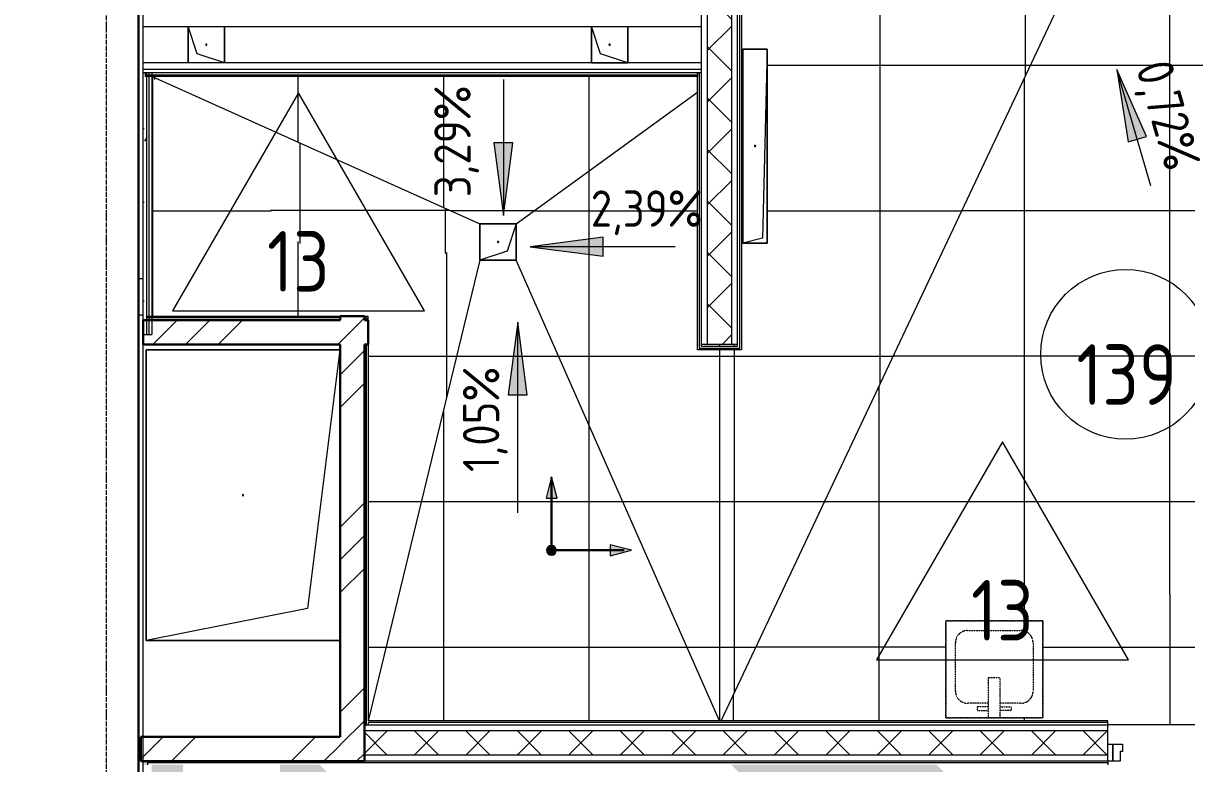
# Model space of a CAD drawing. Header units: millimetres. Extents: x -12447 to 83753, y -46415 to 46712.
# Drawn here: x 48506 to 53305, y 31416 to 34470 of the extents above; entities that cross this region are included whole.
import ezdxf

# ---------------------------------------------------------------- set-up
doc = ezdxf.new("R2010")
doc.units = ezdxf.units.MM
doc.linetypes.add('200_ШТРИХ_ш1п0_6_', pattern=[1.6, 1, -0.6])
doc.linetypes.add('ADSK_Линия сетки', pattern=[25, 20, -2.5, 0, -2.5])
for name, color, linetype, lineweight in [('Двери', 7, 'Continuous', 9), ('Марки', 7, 'Continuous', 20), ('Марки помещений', 7, 'Continuous', 20), ('Обобщенные модели', 7, 'Continuous', 18), ('Оси', 7, 'Continuous', 9), ('Перекрытие', 7, 'Continuous', 18), ('Перекрытие штриховка', 7, 'Continuous', 18), ('Размеры', 7, 'Continuous', 9), ('Сантехника', 7, 'Continuous', 18), ('Стены внутренние', 7, 'Continuous', 18), ('Стены несущие', 7, 'Continuous', 30), ('Стены отделка', 7, 'Continuous', 30), ('Стены штриховка', 7, 'Continuous', 9), ('Узлы', 7, 'Continuous', 18)]:
    doc.layers.add(name, color=color, linetype=linetype, lineweight=lineweight)
doc.layers.add('Линии', color=7, linetype='Continuous', lineweight=9, true_color=0x00a600)
doc.styles.add('GOST Common_1', font='GOST_Common.ttf', dxfattribs={"width": 0.9, "height": 250})
doc.styles.add('GOST Common_3', font='GOST_Common.ttf', dxfattribs={"width": 0.9, "height": 150})
pattern_1 = [(45, (0, 0), (-106.06602, 106.06602), []), (135, (0, 0), (-106.06602, -106.06602), [])]
pattern_2 = [(45, (0, 0), (-381.661, 381.661), []), (45, (134.94, 0), (0, 763.322), []), (45, (-134.94, 0), (0, 763.322), [])]

# ---------------------------------------------------------------- blocks, each defined once
blk = doc.blocks.new('AC_Дверь_Однопольная_Деревянная - 1050х2200 пр EI30 Д-34пр-3635889-План полов 1-го этажа')
at = {"layer": 'Двери', "lineweight": 30}
for p, q in [((-475, 75), (347.7, 550)), ((347.7, 550), (367.7, 515.4)), ((367.7, 515.4), (-455, 40.4)), ((-455, 40.4), (-475, 75))]:
    blk.add_line(p, q, dxfattribs=at)
at = {"layer": 'Двери'}
for p, q in [((-525, 75), (-505, 75)), ((-525, 5), (-525, 75)), ((-505, 75), (-475, 75)), ((-505, 5), (-505, 75)), ((-505, 75), (-505, 5)), ((-475, 75), (-475, 35)), ((475, 75), (505, 75)), ((475, 35), (475, 75)), ((505, 75), (505, 5)), ((505, 75), (525, 75)), ((505, 5), (505, 75)), ((525, 75), (525, 5)), ((-505, 5), (-525, 5)), ((-465, 5), (-505, 5)), ((-475, 35), (-465, 35)), ((-465, 35), (-465, 5)), ((465, 35), (475, 35)), ((465, 5), (465, 35)), ((505, 5), (465, 5)), ((525, 5), (505, 5))]:
    blk.add_line(p, q, dxfattribs=at)
blk = doc.blocks.new('GM_Отверстие прямоугольное _в плите_ - Отверстие-V20-План полов 1-го этажа')
at = {"layer": 'Обобщенные модели'}
for p, q in [((-75, -75), (-75, 75)), ((-75, 75), (75, 75)), ((-37.5, 37.5), (75, 75)), ((75, 75), (75, -75)), ((-75, -75), (-37.5, 37.5)), ((75, -75), (-75, -75))]:
    blk.add_line(p, q, dxfattribs=at)
for start, end in [(360, 180), (180, 360), (60, 165), (300, 360), (195, 270)]:
    blk.add_arc((0, 0), 2.5, start, end, dxfattribs=at)
blk = doc.blocks.new('GM_Отверстие прямоугольное _в плите_ - Отверстие-V23-План полов 1-го этажа')
at = {"layer": 'Обобщенные модели'}
for p, q in [((-75, 75), (75, 75)), ((75, 75), (-75, 75)), ((-37.5, 37.5), (75, 75)), ((-75, -75), (-37.5, 37.5)), ((75, -75), (-75, -75)), ((-75, -75), (75, -75))]:
    blk.add_line(p, q, dxfattribs=at)
for start, end in [(360, 180), (180, 360), (60, 165), (300, 360), (195, 270)]:
    blk.add_arc((0, 0), 2.5, start, end, dxfattribs=at)
blk = doc.blocks.new('GM_Отверстие прямоугольное _в плите_ - Отверстие-7234819-План полов 1-го этажа')
at = {"layer": 'Обобщенные модели'}
for p, q in [((-400, -600), (-400, 600)), ((-400, 600), (400, 600)), ((400, 600), (-400, 600)), ((-400, 600), (-400, -600)), ((-266.7, 466.7), (400, 600)), ((400, 600), (400, -600)), ((400, -600), (400, 600)), ((-400, -600), (-266.7, 466.7)), ((400, -600), (-400, -600)), ((-400, -600), (400, -600))]:
    blk.add_line(p, q, dxfattribs=at)
for start, end in [(360, 180), (180, 360), (60, 165), (300, 360), (195, 270)]:
    blk.add_arc((0, 0), 2.5, start, end, dxfattribs=at)
blk = doc.blocks.new('GM_Отверстие прямоугольное _в плите_ - Отверстие-V28-План полов 1-го этажа')
at = {"layer": 'Обобщенные модели'}
for p, q in [((-75, -75), (-75, 75)), ((-75, 75), (74.7, 75)), ((74.7, 75), (-75, 75)), ((-75, 75), (-75, -75)), ((-37.5, 37.5), (74.7, 74.9)), ((-75, -75), (-37.5, 37.5)), ((74.7, -75), (-75, -75)), ((-75, -75), (74.7, -75))]:
    blk.add_line(p, q, dxfattribs=at)
for start, end in [(360, 180), (180, 360), (60, 165), (300, 360), (195, 270)]:
    blk.add_arc((0, 0), 2.5, start, end, dxfattribs=at)
blk = doc.blocks.new('SND_2D_Раковина - 400х400-V85-План полов 1-го этажа')
at = {"layer": 'Сантехника', "linetype": '200_ШТРИХ_ш1п0_6_'}
for p, q in [((200, 180), (-200, 180)), ((-200, 180), (-200, -220)), ((-200, -220), (-200, 180)), ((-200, 180), (200, 180)), ((-70, 150), (-25, 150)), ((-70, 135), (-70, 150)), ((-25, 180), (-25, 15)), ((25, 15), (25, 180)), ((70, 150), (25, 150)), ((70, 135), (70, 150)), ((200, -220), (200, 180)), ((200, 180), (200, -220)), ((-110, 120), (-25, 120)), ((-25, 135), (-70, 135)), ((25, 135), (70, 135)), ((25, 120), (110, 120)), ((-160, -130), (-160, 70)), ((160, 70), (160, -130)), ((-25, 15), (25, 15)), ((110, -180), (-110, -180)), ((-200, -220), (200, -220)), ((200, -220), (-200, -220))]:
    blk.add_line(p, q, dxfattribs=at)
for centre, start, end in [((-110, 70), 90, 180), ((110, 70), 0, 90), ((-110, -130), 180, 270), ((110, -130), 270, 0)]:
    blk.add_arc(centre, 50, start, end, dxfattribs=at)
blk = doc.blocks.new('GM_Отверстие прямоугольное _в плите_ - Отверстие-6089194-План полов 1-го этажа')
at = {"layer": 'Обобщенные модели'}
for p, q in [((-50, -400), (-50, 400)), ((-50, 400), (50, 400)), ((50, 400), (-50, 400)), ((-50, 400), (-50, -400)), ((-30, 380), (50, 400)), ((50, 400), (50, -400)), ((50, -400), (50, 400)), ((-50, -400), (-30, 380)), ((50, -400), (-50, -400)), ((-50, -400), (50, -400))]:
    blk.add_line(p, q, dxfattribs=at)
for start, end in [(360, 180), (180, 360), (60, 165), (300, 360), (195, 270)]:
    blk.add_arc((0, 0), 2.5, start, end, dxfattribs=at)
blk = doc.blocks.new('ADSK_Марка_Помещение_ОдноЗначение - Номер-159740-План полов 1-го этажа')
at = {"layer": 'Марки помещений'}
blk.add_circle((0, 0), 3.5, dxfattribs=at)
blk = doc.blocks.new('ADSK_Марка_ПерекрытиеПол - Экземпляр_Отделка пола-158379-План полов 1-го этажа')
at = {"layer": 'Марки', "color": 1, "true_color": 0xff0000}
for p, q in [((0, 9), (-5.196, 0)), ((5.196, 0), (0, 9)), ((-5.196, 0), (5.196, 0))]:
    blk.add_line(p, q, dxfattribs=at)

msp = doc.modelspace()

# ---------------------------------------------------------------- hatches: boundary and pattern name
at = {"layer": 'Перекрытие штриховка', "lineweight": 9, "true_color": 0x787878}
h = msp.add_hatch(dxfattribs=at)
h.set_pattern_fill('FP_137', color=8, style=0, pattern_type=2)
h.set_pattern_definition([(270, (53239.86, 34296.46), (599.95, 4e-14), []), (0, (53239.86, 34296.46), (0, 600), [])])
h.paths.add_polyline_path([(51377.527, 31592.18), (51385.026, 31592.18), (52955.885, 34922.728), (52955.885, 35072.728), (51468.427, 36460.21), (51468.427, 33122.503), (51377.527, 33122.503), (51377.527, 32194.929)])
h.paths.add_polyline_path([(51377.527, 33138.403), (51452.527, 33138.403), (51452.527, 33145.559), (51377.527, 33145.559)])
h.paths.add_polyline_path([(51474.577, 33563.33), (51474.577, 34363.33), (51574.577, 34363.33), (51574.577, 33563.33)])
h = msp.add_hatch(dxfattribs=at)
h.set_pattern_fill('FP_141', color=8, style=0, pattern_type=2)
h.set_pattern_definition([(270, (53235.55, 34297.2), (600, 0.008), []), (0.0008, (53235.55, 34297.2), (-4e-05, 599.99), [])])
h.paths.add_polyline_path([(51385.026, 31592.18), (51432.331, 31592.18), (52311.229, 31847.168), (52311.229, 32005.055), (52711.229, 32005.055), (52711.229, 31963.217), (54720.426, 32546.131), (54720.426, 32558.694), (54730.359, 32558.694), (52955.885, 34922.728), (51394.883, 31613.079)])
h = msp.add_hatch(dxfattribs=at)
h.set_pattern_fill('FP_142', color=8, style=0, pattern_type=2)
h.set_pattern_definition([(270, (53235.9, 34297.56), (600, 4e-14), []), (0, (53235.9, 34297.56), (0, 599.98), [])])
h.paths.add_polyline_path([(54863.916, 32550.744), (54881.481, 32550.744), (54881.415, 32558.836), (54863.916, 32558.553)])
h.paths.add_polyline_path([(54730.359, 32558.694), (54736.326, 32559.744), (54736.326, 32566.644), (54846.351, 32566.644), (54845.847, 32628.985), (53105.885, 34922.728), (52955.885, 34922.728), (54730.353, 32558.702)])
h = msp.add_hatch(dxfattribs=at)
h.set_pattern_fill('FP_99', color=8, style=0, pattern_type=2)
h.set_pattern_definition([(270, (50839.96, 33096.46), (600, 4e-14), []), (0, (50839.96, 33096.46), (0, 600), [])])
h.paths.add_polyline_path([(49035.885, 33261.459), (49914.774, 33261.459), (49035.885, 34250.38), (49035.885, 33378.893)])
h = msp.add_hatch(dxfattribs=at)
h.set_pattern_fill('FP_104', color=8, style=0, pattern_type=2)
h.set_pattern_definition([(270.023, (48447.43, 34899), (599.82, -0.08), []), (359.992, (48447.43, 34899), (-0.24, 599.86), [])])
h.paths.add_polyline_path([(49928.892, 33245.559), (50389.447, 33642.728), (49036.684, 34250.38), (49914.774, 33261.459), (49928.892, 33261.459), (49928.892, 33254.559)])
h = msp.add_hatch(dxfattribs=at)
h.set_pattern_fill('FP_100', color=8, style=0, pattern_type=2)
h.set_pattern_definition([(270, (50839.96, 34296.8), (600, 4e-14), []), (0, (50839.96, 34296.8), (0, 599.68), [])])
h.paths.add_polyline_path([(50539.447, 33642.728), (51286.627, 34185.275), (51286.627, 34250.38), (49037.887, 34250.38), (50389.447, 33642.728), (50425.797, 33642.728)])
h = msp.add_hatch(dxfattribs=at)
h.set_pattern_fill('FP_102', color=8, style=0, pattern_type=2)
h.set_pattern_definition([(270, (48440.3, 35496.46), (599.83, 4e-14), []), (0, (48440.3, 35496.46), (0, 600), [])])
h.paths.add_polyline_path([(51377.527, 31592.18), (51377.527, 33122.503), (51286.627, 33122.503), (51286.627, 34185.275), (50539.447, 33642.728), (50539.447, 33492.728), (51111.734, 32194.929)])
h.paths.add_polyline_path([(51327.527, 33138.403), (51377.527, 33138.403), (51377.527, 33145.559), (51302.527, 33145.559), (51302.527, 33138.403)])
h = msp.add_hatch(dxfattribs=at)
h.set_pattern_fill('FP_103', color=8, style=0, pattern_type=2)
h.set_pattern_definition([(270, (47854.8, 35496.46), (599.435, 4e-14), []), (0, (47854.8, 35496.46), (0, 600), [])])
h.paths.add_polyline_path([(49928.892, 31592.18), (50389.447, 33492.728), (50389.447, 33642.728), (49928.892, 33245.559), (49928.892, 32194.929)])
h = msp.add_hatch(dxfattribs=at)
h.set_pattern_fill('FP_101', color=8, style=0, pattern_type=2)
h.set_pattern_definition([(270, (47239.96, 35496.3), (600, 4e-14), []), (0, (47239.96, 35496.3), (0, 599.97), [])])
h.paths.add_polyline_path([(50698.226, 31592.18), (51377.527, 31592.18), (50539.447, 33492.728), (50389.447, 33492.728), (49928.892, 31592.18), (50389.447, 31592.18)])
h = msp.add_hatch(dxfattribs=at)
h.set_pattern_fill('FP_139', color=8, style=0, pattern_type=2)
h.set_pattern_definition([(270, (53235.9, 34296.46), (600, 4e-14), []), (0, (53235.9, 34296.46), (0, 600), [])])
h.paths.add_polyline_path([(54736.326, 31576.28), (54736.326, 31592.18), (54728.376, 31592.18), (54728.376, 31576.28)])
h.paths.add_polyline_path([(53206.638, 31576.28), (54030.197, 31576.28), (54030.197, 31592.18), (54720.426, 31592.18), (54720.426, 32546.131), (52711.229, 31963.217), (52711.229, 31605.055), (52311.229, 31605.055), (52311.229, 31847.168), (51432.331, 31592.18), (52980.197, 31592.18), (52980.197, 31576.28)])
at = {"layer": 'Перекрытие штриховка', "true_color": 0x8a8a8a}
h = msp.add_hatch(color=252, dxfattribs=at)
h.paths.add_polyline_path([(51736.348, 20369.058), (52456.583, 21089.293), (51611.59, 21934.153), (51187.393, 21509.956), (51607.814, 21088.92), (51227.952, 20709.058), (51340, 20709.058), (51340, 20369.058), (51611.657, 20369.058)])
h.paths.add_polyline_path([(46674.5, 20398.379), (47365.414, 21089.293), (46520.488, 21934.219), (46096.224, 21509.956), (46516.952, 21089.227), (46123.65, 20695.925), (46672.5, 20695.925), (46672.682, 20693.925), (46674.5, 20693.925), (46674.5, 20683.925)])
h.paths.add_polyline_path([(54621.932, 20709.058), (54941.056, 21028.182), (54940.06, 21151.401), (54157.174, 21934.153), (53732.977, 21509.956), (54153.574, 21089.227), (53773.404, 20709.058), (54566.998, 20709.058)])
h.paths.add_polyline_path([(49569.496, 20747.79), (49910.998, 21089.292), (49569.496, 21430.796), (49569.496, 20960.86)])
h.paths.add_polyline_path([(52884.383, 21510.021), (54153.639, 22779.278), (53308.646, 23624.138), (52884.449, 23199.941), (53305.046, 22779.081), (52460.185, 21934.22)])
h.paths.add_polyline_path([(50338.798, 21510.021), (51608.055, 22779.278), (50763.062, 23624.138), (50338.865, 23199.941), (50759.461, 22779.081), (49914.6, 21934.22)])
h.paths.add_polyline_path([(47793.214, 21510.021), (49062.471, 22779.278), (48814.244, 23027.505), (48415.885, 23027.505), (48415.885, 23425.864), (48217.544, 23624.205), (47793.28, 23199.941), (48213.877, 22779.081), (47369.016, 21934.22)])
h.paths.add_polyline_path([(49472.241, 21528.051), (49066.072, 21934.219), (49000.885, 21869.032), (49000.885, 21828.119), (49035.885, 21828.119), (49035.885, 21528.051), (49454.496, 21528.051)])
h.paths.add_polyline_path([(46033.854, 22296.114), (46516.952, 22779.212), (46033.854, 23262.311), (46033.854, 22779.212)])
h.paths.add_polyline_path([(52035.855, 23200.007), (53305.111, 24469.263), (52460.118, 25314.123), (52035.921, 24889.926), (52456.518, 24469.066), (51611.657, 23624.205)])
h.paths.add_polyline_path([(49490.27, 23200.007), (50759.527, 24469.263), (49914.534, 25314.123), (49490.336, 24889.926), (49910.999, 24469.263), (49066.006, 23624.271)])
h.paths.add_polyline_path([(46944.686, 23200.007), (48213.943, 24469.263), (47368.949, 25314.123), (46944.752, 24889.926), (47365.349, 24469.066), (46520.488, 23624.205)])
h.paths.add_polyline_path([(54581.439, 23200.007), (54790.756, 23409.324), (54790.756, 24257.72), (54157.241, 23624.205), (54372.122, 23409.324)])
h.paths.add_polyline_path([(54912.341, 24559.09), (54907.165, 25215.586), (54581.505, 24889.926), (54934.613, 24536.818)])
h.paths.add_polyline_path([(53732.911, 24889.992), (54900.528, 26057.477), (54900.107, 26110.819), (54954.612, 26111.693), (55002.168, 26159.249), (54157.174, 27004.109), (53732.977, 26579.911), (54153.574, 26159.051), (53308.713, 25314.19)])
h.paths.add_polyline_path([(51187.327, 24889.992), (52456.583, 26159.249), (51611.59, 27004.109), (51187.393, 26579.911), (51607.99, 26159.051), (50763.129, 25314.19)])
h.paths.add_polyline_path([(46203.854, 24997.556), (46821.298, 25615), (46191.854, 25615), (46191.854, 25025.971), (46201.854, 25025.971), (46201.854, 25023.971), (46203.854, 25023.971), (46203.854, 25013.971)])
h.paths.add_polyline_path([(48415.885, 25115.85), (48415.885, 25512.663), (48217.544, 25314.19), (48339.528, 25192.206)])
h.paths.add_polyline_path([(49035.885, 25284.002), (49911.065, 26159.183), (49066.072, 27004.175), (48641.808, 26579.911), (48959.401, 26262.318), (49035.885, 26262.318), (49035.885, 26067.255)])
h.paths.add_polyline_path([(50338.798, 26579.977), (51608.055, 27849.234), (51283.542, 28173.746), (51221.702, 28173.746), (51221.702, 28235.587), (50763.062, 28694.094), (50338.865, 28269.896), (50759.461, 27849.036), (49914.6, 27004.175)])
h.paths.add_polyline_path([(52884.383, 26579.977), (54153.639, 27849.234), (53308.646, 28694.094), (52884.449, 28269.896), (53305.046, 27849.036), (52460.185, 27004.175)])
h.paths.add_polyline_path([(55395.187, 26614.757), (55388.906, 27387.312), (55005.769, 27004.175), (55388.906, 26621.038)])
h.paths.add_polyline_path([(53061.702, 28173.746), (52981.702, 28173.746), (52981.702, 28253.746), (53061.702, 28253.746)], flags=16)
h.paths.add_polyline_path([(51061.702, 28173.746), (51061.702, 28253.746), (51141.702, 28253.746), (51141.702, 28173.746)], flags=16)
h.paths.add_polyline_path([(50981.702, 28173.746), (50901.702, 28173.746), (50901.702, 28253.746), (50981.702, 28253.746)], flags=16)
h.paths.add_polyline_path([(52035.855, 28269.962), (53305.111, 29539.219), (52460.118, 30384.042), (52036.008, 29959.795), (52456.518, 29539.021), (51611.657, 28694.16)])
h.paths.add_polyline_path([(54581.439, 28269.962), (54879.884, 28568.275), (54873.179, 29410.23), (54157.241, 28694.161), (54267.459, 28583.943)])
h.paths.add_polyline_path([(49490.27, 28269.962), (50759.527, 29539.219), (49914.093, 30383.601), (49490.423, 29959.795), (49910.999, 29539.219), (49066.089, 28694.144)])
h.paths.add_polyline_path([(54871.108, 29670.279), (54866.532, 30244.908), (54581.505, 29959.882), (54891.813, 29649.574)])
h.paths.add_polyline_path([(48641.896, 29959.794), (49911.008, 31229.229), (49728.917, 31411.28), (49564.902, 31411.28), (49564.902, 31011.28), (49164.902, 31011.28), (49164.902, 31411.28), (49035.885, 31411.28), (49035.885, 30955), (48788.399, 30955), (48470.885, 30637.486), (48470.885, 30130.805), (48641.861, 29959.934)])
h.paths.add_polyline_path([(53732.998, 29959.904), (54859.827, 31086.732), (54857.543, 31373.602), (54820.092, 31411.28), (53971.492, 31411.346), (54153.562, 31229.142), (53308.707, 30384.102), (53540.489, 30152.371)])
h.paths.add_polyline_path([(51187.413, 29959.904), (52456.526, 31229.295), (52274.195, 31411.28), (51425.973, 31411.28), (51607.978, 31229.142), (50763.123, 30384.102), (51187.393, 29959.925)])
h.paths.add_polyline_path([(49012.272, 31411.28), (49018.385, 31411.28), (49018.385, 31426.28), (49000.885, 31426.28), (49000.885, 31411.28)])
at = {"layer": 'Размеры'}
for points in [[(53017.521, 34279.761), (53063.18, 33980.636), (53139.043, 34002.646)], [(50486.221, 33676.553), (50525.717, 33976.553), (50446.725, 33976.553)], [(50597.449, 33548.245), (50897.449, 33508.749), (50897.449, 33587.741)], [(50545.511, 33237.033), (50506.015, 32937.033), (50585.007, 32937.033)]]:
    msp.add_hatch(color=256, dxfattribs=at).paths.add_polyline_path(points)
at = {"layer": 'Стены внутренние', "lineweight": 9}
h = msp.add_hatch(dxfattribs=at)
h.set_pattern_fill('FP_2', color=256, style=0, pattern_type=2)
h.set_pattern_definition(pattern_1)
h.paths.add_polyline_path([(51377.527, 33145.559), (51427.527, 33145.559), (51427.527, 36567.526), (51327.527, 36569.217), (51327.527, 33145.559)])
h = msp.add_hatch(dxfattribs=at)
h.set_pattern_fill('FP_6', color=256, style=0, pattern_type=2)
h.set_pattern_definition([(0, (0, 0), (406.4, 101.6), [33.528, -271.272, 33.528, -271.272, -1625.6]), (0, (0, 0), (406.4, 101.6), [-609.6, 33.528, -576.072, 33.528, -271.272, -711.2]), (0, (0, 0), (406.4, 101.6), [-1524, 33.528, -169.672, 33.528, -474.472]), (120, (152.4, 50.8), (-291.18818, 301.15272), [33.528, -271.272, 33.528, -271.272, -1625.6]), (120, (152.4, 50.8), (-291.18818, 301.15272), [-609.6, 33.528, -576.072, 33.528, -271.272, -711.2]), (120, (152.4, 50.8), (-291.18818, 301.15272), [-1524, 33.528, -169.672, 33.528, -474.472]), (240, (203.2, 254), (-115.21182, -402.75272), [33.528, -271.272, 33.528, -271.272, -1625.6]), (240, (203.2, 254), (-115.21182, -402.75272), [-609.6, 33.528, -576.072, 33.528, -271.272, -711.2]), (240, (203.2, 254), (-115.21182, -402.75272), [-1524, 33.528, -169.672, 33.528, -474.472])])
h.paths.add_polyline_path([(49000.885, 33185.559), (49006.885, 33185.559), (49015.885, 33245.559), (49015.885, 34257.28), (49008.385, 34257.28), (49008.385, 34266.28), (49000.885, 34266.28), (49000.885, 33216.208)])
h = msp.add_hatch(dxfattribs=at)
h.set_pattern_fill('FP_3', color=256, style=0, pattern_type=2)
h.set_pattern_definition(pattern_2)
h.paths.add_polyline_path([(49912.992, 31426.28), (49912.992, 33261.459), (49812.992, 33261.459), (49812.992, 31426.28), (49911.031, 31426.28)])
h = msp.add_hatch(dxfattribs=at)
h.set_pattern_fill('FP_3', color=256, style=0, pattern_type=2)
h.set_pattern_definition(pattern_2)
h.paths.add_polyline_path([(49912.992, 33145.559), (49928.892, 33145.559), (49928.892, 33245.559), (49912.992, 33245.559), (49912.992, 33216.208)])
h.paths.add_polyline_path([(49000.885, 33145.559), (49812.992, 33145.559), (49812.992, 33245.559), (49015.885, 33245.559), (49006.885, 33185.559), (49000.885, 33185.559)])
h = msp.add_hatch(dxfattribs=at)
h.set_pattern_fill('FP_2', color=256, style=0, pattern_type=2)
h.set_pattern_definition(pattern_1)
h.paths.add_polyline_path([(52370.501, 31451.28), (52980.197, 31451.28), (52980.197, 31551.28), (49912.992, 31551.28), (49912.992, 31451.28), (52036.008, 31451.28)])
h.paths.add_polyline_path([(54890.373, 31451.28), (54889.564, 31551.28), (54030.197, 31551.28), (54030.197, 31451.28), (54886.659, 31451.28)])
h = msp.add_hatch(dxfattribs=at)
h.set_pattern_fill('FP_3', color=256, style=0, pattern_type=2)
h.set_pattern_definition(pattern_2)
h.paths.add_polyline_path([(48990.885, 31426.28), (49812.992, 31426.28), (49812.272, 31526.28), (48990.885, 31526.28)])
at = {"layer": 'Узлы', "true_color": 0xff0000}
for points in [[(50667.37, 32510.653), (50708.316, 32510.653), (50684.691, 32598.823), (50662.708, 32510.653), (50664.691, 32510.653)], [(50684.691, 32276.002), (50689.867, 32276.683), (50698.226, 32281.394), (50698.833, 32281.86), (50702.011, 32286.002), (50704.009, 32290.825), (50704.691, 32296.002), (50704.009, 32301.178), (50702.011, 32306.002), (50698.226, 32310.61), (50694.691, 32313.322), (50689.867, 32315.32), (50684.691, 32316.002), (50679.514, 32315.32), (50674.691, 32313.322), (50670.549, 32310.144), (50667.37, 32306.002), (50665.372, 32301.178), (50664.691, 32296.002), (50665.372, 32290.825), (50667.37, 32286.002), (50670.549, 32281.86), (50674.691, 32278.681), (50679.514, 32276.683)], [(50926.735, 32273.616), (51014.906, 32297.241), (50926.735, 32319.224), (50926.735, 32276.683)]]:
    msp.add_hatch(color=1, dxfattribs=at).paths.add_polyline_path(points)

# ---------------------------------------------------------------- linework, layer by layer
at = {"layer": 'Линии', "color": 1, "lineweight": 18, "true_color": 0xff0000}
for p, q in [((50684.691, 32598.823), (50662.708, 32510.653)), ((50708.316, 32510.653), (50684.691, 32598.823)), ((50662.708, 32510.653), (50708.316, 32510.653)), ((51014.906, 32297.241), (50926.735, 32319.224)), ((50926.735, 32319.224), (50926.735, 32273.616)), ((50926.735, 32273.616), (51014.906, 32297.241))]:
    msp.add_line(p, q, dxfattribs=at)
at = {"layer": 'Линии', "color": 1, "lineweight": 30, "true_color": 0xff0000}
for q in [(50684.691, 32596.002), (50984.691, 32296.002)]:
    msp.add_line((50684.691, 32296.002), q, dxfattribs=at)
at = {"layer": 'Линии', "color": 1, "lineweight": 18, "true_color": 0xff0000}
for start, end in [(0, 180), (180, 360)]:
    msp.add_arc((50684.691, 32296.002), 20, start, end, dxfattribs=at)
at = {"layer": 'Оси', "linetype": 'ADSK_Линия сетки'}
msp.add_line((48849.565, -6380.761), (48849.565, 44222.998), dxfattribs=at)
at = {"layer": 'Перекрытие'}
for p, q in [((51385.026, 31592.18), (52955.885, 34922.728)), ((49037.887, 34250.38), (50389.447, 33642.728)), ((50539.447, 33642.728), (51286.627, 34185.275)), ((50539.447, 33642.728), (50389.447, 33642.728)), ((50389.447, 33642.728), (50389.447, 33492.728)), ((50539.447, 33492.728), (50539.447, 33642.728)), ((50389.447, 33492.728), (49928.892, 31592.18)), ((50389.447, 33492.728), (50539.447, 33492.728)), ((51377.527, 31592.18), (50539.447, 33492.728)), ((51377.527, 33145.559), (51377.527, 33138.403)), ((51377.527, 33122.503), (51377.527, 31592.18)), ((54030.197, 31576.28), (52980.197, 31576.28))]:
    msp.add_line(p, q, dxfattribs=at)
at = {"layer": 'Размеры'}
for p, q in [((53017.521, 34279.761), (53063.18, 33980.636)), ((53139.043, 34002.646), (53017.521, 34279.761)), ((53063.18, 33980.636), (53139.043, 34002.646)), ((50525.717, 33976.553), (50446.725, 33976.553)), ((50446.725, 33976.553), (50486.221, 33676.553)), ((50486.221, 33676.553), (50525.717, 33976.553)), ((50897.449, 33587.741), (50597.449, 33548.245)), ((50597.449, 33548.245), (50897.449, 33508.749)), ((50897.449, 33508.749), (50897.449, 33587.741)), ((50545.511, 33237.033), (50506.015, 32937.033)), ((50585.007, 32937.033), (50545.511, 33237.033)), ((50506.015, 32937.033), (50585.007, 32937.033))]:
    msp.add_line(p, q, dxfattribs=at)
at = {"layer": 'Размеры', "lineweight": 20}
for p, q in [((53156.838, 33799.562), (53017.521, 34279.761)), ((50486.221, 34237.802), (50486.221, 33676.553)), ((51195.497, 33548.245), (50597.449, 33548.245)), ((50545.511, 32450.543), (50545.511, 33237.033))]:
    msp.add_line(p, q, dxfattribs=at)
at = {"layer": 'Стены несущие'}
for p, q in [((48980.885, 30955), (48980.885, 35363)), ((49812.992, 33261.459), (49812.992, 33245.559)), ((49812.992, 33261.459), (49912.992, 33261.459)), ((49912.992, 33261.459), (49912.992, 33245.559)), ((49000.885, 33145.559), (49000.885, 33245.559)), ((49812.992, 33245.559), (49000.885, 33245.559)), ((49928.892, 33245.559), (49912.992, 33245.559)), ((49928.892, 33245.559), (49928.892, 33145.559)), ((49000.885, 33145.559), (49812.992, 33145.559)), ((49812.992, 33145.559), (49812.992, 31526.28)), ((49928.892, 33145.559), (49912.992, 33145.559)), ((49912.992, 31426.28), (49912.992, 33145.559)), ((49812.992, 31526.28), (48990.885, 31526.28)), ((48990.885, 31426.28), (48990.885, 31526.28)), ((48990.885, 31426.28), (49912.992, 31426.28))]:
    msp.add_line(p, q, dxfattribs=at)
at = {"layer": 'Стены отделка', "lineweight": 9}
for p, q in [((51302.527, 36569.64), (51302.527, 33138.403)), ((51452.527, 33138.403), (51452.527, 36567.103)), ((51468.427, 36537.098), (51468.427, 33122.503)), ((49000.885, 30955), (49000.885, 34505.78)), ((49000.885, 34456.28), (51302.527, 34456.28)), ((51302.527, 34306.28), (49000.885, 34306.28)), ((49000.885, 34266.28), (51302.527, 34266.28)), ((49008.385, 34266.28), (49008.385, 34250.38)), ((51287.527, 34250.38), (49008.385, 34250.38)), ((49035.885, 34266.28), (49035.885, 33185.559)), ((51286.627, 33122.503), (51286.627, 34266.28)), ((51287.527, 34266.28), (51287.527, 34250.38)), ((48980.885, 33416.727), (49000.885, 33416.727)), ((48980.885, 33266.727), (49000.885, 33266.727)), ((49015.885, 33261.459), (49812.992, 33261.459)), ((49912.992, 33261.459), (49928.892, 33261.459)), ((49928.892, 33245.559), (49928.892, 33261.459)), ((49000.885, 33185.559), (49035.885, 33185.559)), ((49928.892, 33145.559), (49928.892, 31592.18)), ((51468.427, 33122.503), (51286.627, 33122.503)), ((51452.527, 33145.559), (51302.527, 33145.559)), ((51302.527, 33138.403), (51452.527, 33138.403)), ((52980.197, 31592.18), (49928.892, 31592.18)), ((52980.197, 31496.28), (52980.197, 31592.18)), ((49912.992, 31576.28), (49928.892, 31576.28)), ((49018.385, 31426.28), (49018.385, 31411.28)), ((52980.197, 31426.28), (52980.197, 31411.28))]:
    msp.add_line(p, q, dxfattribs=at)
at = {"layer": 'Стены штриховка'}
for p, q in [((51327.527, 36569.217), (51327.527, 33145.559)), ((51427.527, 36567.526), (51427.527, 33145.559)), ((51461.527, 33129.403), (51461.527, 36537.098)), ((51302.527, 34279.28), (49000.885, 34279.28)), ((49008.385, 34257.28), (51287.527, 34257.28)), ((49015.885, 33185.559), (49015.885, 34266.28)), ((49024.885, 33185.559), (49024.885, 34266.28)), ((51293.527, 34266.28), (51293.527, 33129.403)), ((49812.992, 33254.559), (49015.885, 33254.559)), ((49921.992, 33254.559), (49912.992, 33254.559)), ((49921.992, 33254.559), (49921.992, 33245.559)), ((49921.992, 31576.28), (49921.992, 33145.559)), ((51293.527, 33129.403), (51461.527, 33129.403)), ((52980.197, 31585.28), (49928.892, 31585.28)), ((49928.892, 31585.28), (49928.892, 31576.28)), ((52980.197, 31551.28), (49912.992, 31551.28)), ((49928.892, 31576.28), (52980.197, 31576.28)), ((52980.197, 31451.28), (49912.992, 31451.28)), ((49018.385, 31420.28), (52980.197, 31420.28)), ((52980.197, 31426.28), (49912.992, 31426.28))]:
    msp.add_line(p, q, dxfattribs=at)

# ---------------------------------------------------------------- block references
at = {"layer": 'Двери', "color": 8, "true_color": 0x7f7f7f, "rotation": 180}
msp.add_blockref('AC_Дверь_Однопольная_Деревянная - 1050х2200 пр EI30 Д-34пр-3635889-План полов 1-го этажа', (53505.197, 31501.28), dxfattribs=at)
at = {"layer": 'Марки', "color": 1, "true_color": 0xff0000, "xscale": 99.99999999999993, "yscale": 99.99999999999993, "zscale": 99.99999999999993}
for p in [(49641.708, 33283.176), (52545.421, 31844.045)]:
    msp.add_blockref('ADSK_Марка_ПерекрытиеПол - Экземпляр_Отделка пола-158379-План полов 1-го этажа', p, dxfattribs=at)
at = {"layer": 'Марки помещений', "xscale": 99.99999999999993, "yscale": 99.99999999999993, "zscale": 99.99999999999993}
msp.add_blockref('ADSK_Марка_Помещение_ОдноЗначение - Номер-159740-План полов 1-го этажа', (53052.961, 33104.406), dxfattribs=at)
at = {"layer": 'Обобщенные модели'}
for name, p, rotation in [('GM_Отверстие прямоугольное _в плите_ - Отверстие-V23-План полов 1-го этажа', (49260.885, 34381.28), 89.99999999999955), ('GM_Отверстие прямоугольное _в плите_ - Отверстие-V28-План полов 1-го этажа', (50924.447, 34381.618), 89.99999999999955), ('GM_Отверстие прямоугольное _в плите_ - Отверстие-6089194-План полов 1-го этажа', (51524.577, 33963.33), 180), ('GM_Отверстие прямоугольное _в плите_ - Отверстие-V20-План полов 1-го этажа', (50464.447, 33567.728), 180), ('GM_Отверстие прямоугольное _в плите_ - Отверстие-7234819-План полов 1-го этажа', (49412.272, 32523.376), 180)]:
    msp.add_blockref(name, p, dxfattribs=dict(at, rotation=rotation))
at = {"layer": 'Сантехника', "linetype": '200_ШТРИХ_ш1п0_6_', "rotation": 180}
msp.add_blockref('SND_2D_Раковина - 400х400-V85-План полов 1-го этажа', (52511.229, 31785.055), dxfattribs=at)

# ---------------------------------------------------------------- texts
at = {"layer": 'Марки', "color": 1, "lineweight": 9, "true_color": 0xff0000, "char_height": 250, "width": 279.9, "attachment_point": 5, "line_spacing_factor": 1.022766, "style": 'GOST Common_1'}
for insert in [(49640.676, 33487.602), (52544.39, 32048.47)]:
    msp.add_mtext('\\pxqc,t1.44,2.88,4.32,5.76,7.2,8.64,10.08,11.52,12.96,14.4,15.84,17.28,18.72,20.16,21.6,23.04,24.48,25.92,27.36,28.8,30.24,31.68,33.12,34.56,36,37.44,38.88,40.32,41.76,43.2,44.64,46.08;{13}', dxfattribs=dict(at, insert=insert))
at = {"layer": 'Марки помещений', "lineweight": 9, "insert": (53057.904, 33020.825), "char_height": 250, "width": 441, "attachment_point": 5, "line_spacing_factor": 1.022766, "style": 'GOST Common_1'}
msp.add_mtext('\\pxqc,t1.8,3.6,5.4,7.2,9,10.8,12.6,14.4,16.2,18,19.8,21.6,23.4,25.2,27,28.8,30.6,32.4,34.2,36,37.8,39.6,41.4,43.2,45,46.8,48.6,50.4,52.2,54,55.8,57.6;{139}', dxfattribs=at)
at = {"layer": 'Размеры', "lineweight": 20, "char_height": 150, "attachment_point": 1, "line_spacing_factor": 1.022761, "style": 'GOST Common_3'}
for s, insert, width, rotation in [('0,72%', (53238.051, 34330.824), 570.22717, 286.178652), ('3,29%', (50201.506, 33752.281), 570.22717, 90), ('1,05%', (50319.487, 32619.016), 539.45301, 90)]:
    msp.add_mtext(s, dxfattribs=dict(at, insert=insert, width=width, rotation=rotation))
at = {"layer": 'Размеры', "lineweight": 20, "insert": (50846.881, 33780.437), "char_height": 150, "width": 570.22717, "attachment_point": 1, "line_spacing_factor": 1.022761, "style": 'GOST Common_3'}
msp.add_mtext('2,39%', dxfattribs=at)

doc.saveas('drawing.dxf')
